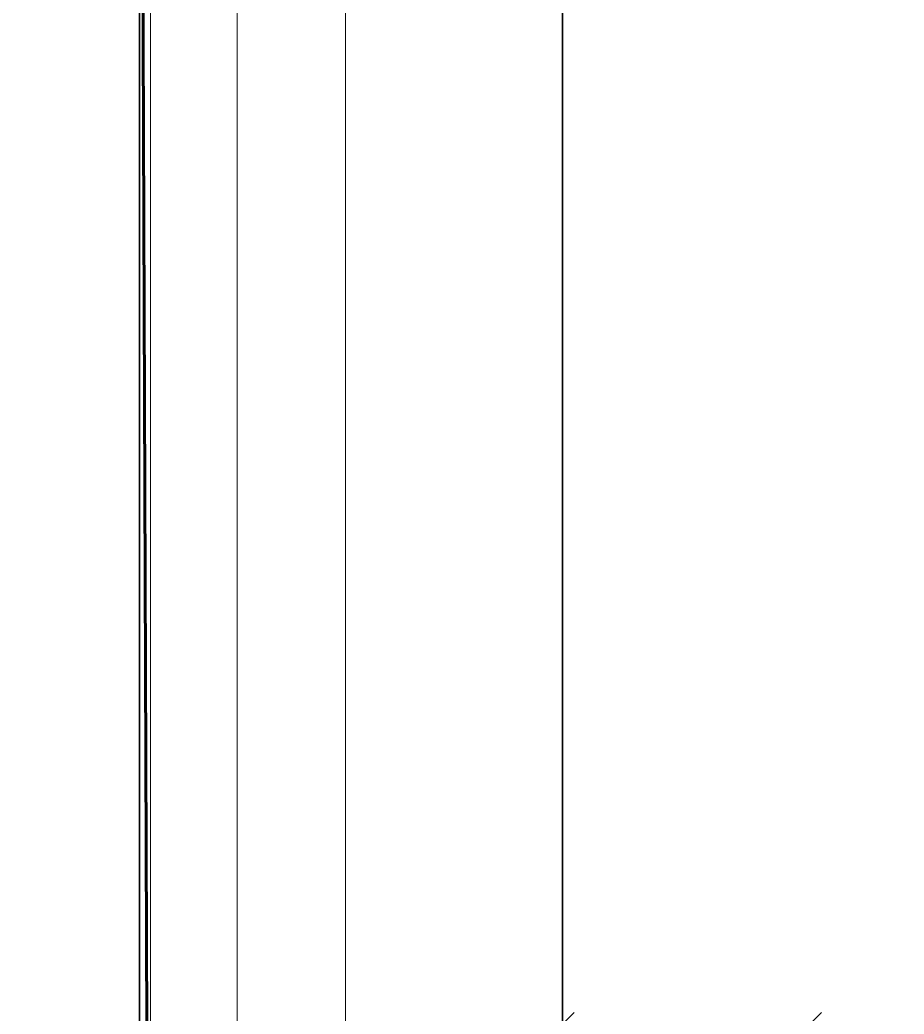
# Model space of a CAD drawing. Header units: millimetres. Extents: x 3914 to 443608, y -156176 to 78197.
# Drawn here: x 433354.2 to 433761.9, y 1816.5 to 2274.7 of the extents above; entities that cross this region are included whole.
import ezdxf

# ---------------------------------------------------------------- set-up
doc = ezdxf.new("R2010")
doc.units = ezdxf.units.MM
for name, color, linetype, lineweight in [('0) клиннинг', 90, 'Continuous', 60), ('A-FLOR-PATT-1', 7, 'Continuous', 5), ('A-WALL', 7, 'Continuous', 5), ('A-WALL-1', 7, 'Continuous', 35), ('I-WALL-1', 7, 'Continuous', 35)]:
    doc.layers.add(name, color=color, linetype=linetype, lineweight=lineweight)

msp = doc.modelspace()

# ---------------------------------------------------------------- hatches: boundary and pattern name
at = {"layer": '0) клиннинг'}
h = msp.add_hatch(dxfattribs=at)
h.set_pattern_fill('ANSI31', color=256, scale=888)
h.paths.add_polyline_path([(437806.39, 11627.22), (427259, 11627.22), (427259, -2302.8), (435034.36, -2302.8), (435034.36, 1357.2), (433414.39, 1357.2), (433409.39, 2718.73), (434034.79, 2718.73), (434024.39, 2482.2), (437806.39, 2482.2)])
at = {"layer": 'A-FLOR-PATT-1'}
h = msp.add_hatch(dxfattribs=at)
h.set_pattern_fill('FP_88', color=256, style=0, pattern_type=2)
h.set_pattern_definition([(45, (431356.45, 2643.2), (-114.0493, 114.0493), []), (45, (431470.5, 2643.2), (-114.0493, 114.0493), [201.612, -40.322, 6.706, -33.617])])
h.paths.add_polyline_path([(435254.39, 1597.2), (438540.52, 1597.2), (438540.52, 1817.2), (433604.39, 1817.2), (433604.39, 1597.2), (435248.62, 1597.2)], flags=0)

# ---------------------------------------------------------------- linework, layer by layer
at = {"layer": '0) клиннинг'}
msp.add_lwpolyline([(437806.39, 2482.2), (434024.39, 2482.2), (434034.79, 2718.73), (433409.39, 2718.73), (433414.39, 1357.2), (435034.36, 1357.2), (435034.36, -2302.8)], dxfattribs=at)
at = {"layer": 'A-WALL'}
for p, q in [((433414.39, 1597.2), (433414.39, 2697.2)), ((433454.39, 1597.2), (433454.39, 2597.2)), ((433504.39, 1597.2), (433504.39, 2597.2))]:
    msp.add_line(p, q, dxfattribs=at)
at = {"layer": 'A-WALL-1'}
for p, q in [((433409.39, 2697.2), (433409.39, 1597.2)), ((433604.39, 1597.2), (433604.39, 1817.2))]:
    msp.add_line(p, q, dxfattribs=at)
at = {"layer": 'I-WALL-1'}
msp.add_line((433604.39, 2597.2), (433604.39, 1817.2), dxfattribs=at)

doc.saveas('drawing.dxf')
